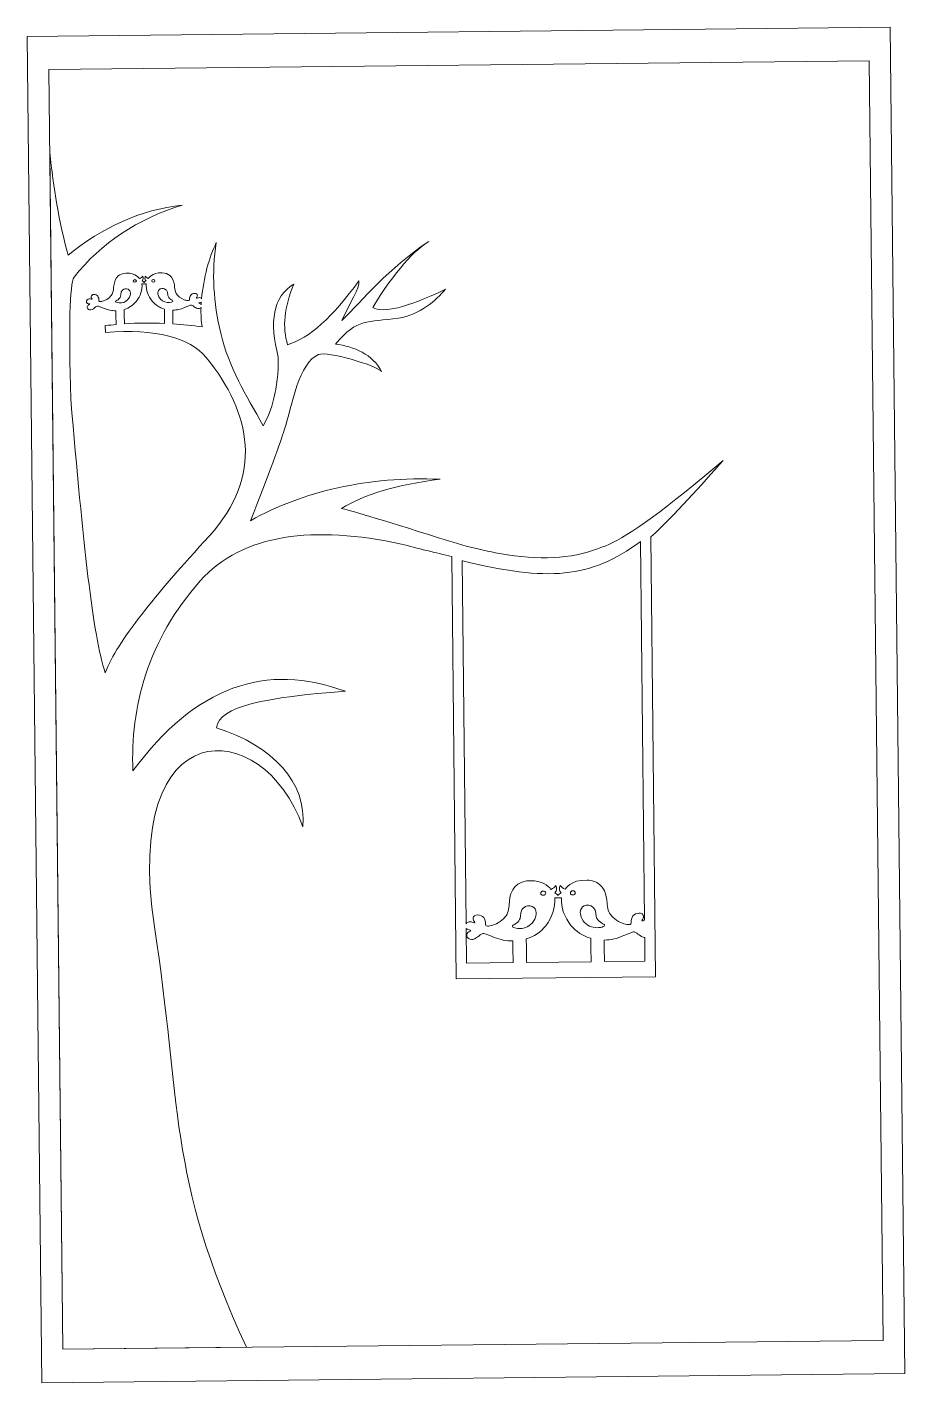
# Model space of a CAD drawing. Header units: centimetres. Extents: x 11.5 to 70.2, y -35.3 to 55.3.
import ezdxf

# ---------------------------------------------------------------- set-up
doc = ezdxf.new("R2010")
doc.units = ezdxf.units.CM
doc.header["$MEASUREMENT"] = 0
doc.layers.add('Camada 1', color=7, linetype='Continuous')

msp = doc.modelspace()

# ---------------------------------------------------------------- linework, layer by layer
at = {"layer": 'Camada 1', "color": 250, "lineweight": 20}
for points in [[(69.20666, 55.28076), (69.20666, 55.28076), (70.18528, -34.71392), (70.18528, -34.71392), (70.18528, -34.71392), (70.18528, -34.71392), (12.49604, -35.34125), (12.49604, -35.34125), (12.49604, -35.34125), (12.49604, -35.34125), (11.51742, 54.65343), (11.51742, 54.65343), (11.51742, 54.65343), (11.51742, 54.65343), (69.20666, 55.28076), (69.20666, 55.28076)], [(67.80067, 53.03402), (67.80067, 53.03402), (68.73077, -32.49829), (68.73077, -32.49829), (68.73077, -32.49829), (68.73077, -32.49829), (13.90203, -33.09451), (13.90203, -33.09451), (13.90203, -33.09451), (13.90203, -33.09451), (12.97193, 52.4378), (12.97193, 52.4378), (12.97193, 52.4378), (12.97193, 52.4378), (67.80067, 53.03402), (67.80067, 53.03402)]]:
    msp.add_open_spline(points, degree=3, knots=[0, 0, 0, 0, 0.2, 0.2, 0.2, 0.2, 0.4, 0.4, 0.4, 0.4, 0.6, 0.6, 0.6, 0.6, 1, 1, 1, 1], dxfattribs=at)
at = {"layer": 'Camada 1', "color": 250, "lineweight": 9}
for points, knots in [([(19.62884, 38.47585), (19.53675, 38.52106), (19.47133, 38.55892), (19.41613, 38.6375), (19.41613, 38.6375), (19.3881, 38.51271), (19.37069, 38.42367), (19.46576, 38.32287), (19.46576, 38.32287), (19.40218, 38.28207), (19.36266, 38.25324), (19.33512, 38.21212), (19.33512, 38.21212), (19.3067, 38.25263), (19.26656, 38.28059), (19.20217, 38.32001), (19.20217, 38.32001), (19.29503, 38.42285), (19.27562, 38.51149), (19.24489, 38.63564), (19.24489, 38.63564), (19.19147, 38.55588), (19.12689, 38.51661), (19.03581, 38.4694), (19.03581, 38.4694), (19.03581, 38.4694), (18.80562, 38.86559), (18.11268, 38.8314), (18.11268, 38.8314), (17.89611, 38.81271), (17.73378, 38.74628), (17.61374, 38.64757), (17.61374, 38.64757), (17.4271, 38.4942), (17.34259, 38.26283), (17.31488, 38.01174), (17.31488, 38.01174), (17.29599, 37.84049), (17.28755, 37.57797), (17.20998, 37.43672), (17.20998, 37.43672), (17.117, 37.2674), (16.90851, 37.09296), (16.6813, 37.00164), (16.6813, 37.00164), (16.59932, 36.96876), (16.51499, 36.94667), (16.43273, 36.93953), (16.43273, 36.93953), (16.37303, 36.93439), (16.32956, 36.9464), (16.31744, 36.99081), (16.31744, 36.99081), (16.31645, 37.04984), (16.3327, 37.1224), (16.27294, 37.2395), (16.27294, 37.2395), (16.23309, 37.31852), (16.15958, 37.37691), (16.0646, 37.39902), (16.0646, 37.39902), (15.97144, 37.42073), (15.85678, 37.40777), (15.81147, 37.32452), (15.81147, 37.32452), (15.78073, 37.26816), (15.7893, 37.1963), (15.83403, 37.15246), (15.83403, 37.15246), (15.84239, 37.1442), (15.84837, 37.13613), (15.85252, 37.12861), (15.85252, 37.12861), (15.86482, 37.10644), (15.86657, 37.09362), (15.8616, 37.08712), (15.8616, 37.08712), (15.84562, 37.06626), (15.7615, 37.10868), (15.73161, 37.11579), (15.73161, 37.11579), (15.68978, 37.12571), (15.64129, 37.12813), (15.59085, 37.10423), (15.59085, 37.10423), (15.53461, 37.0776), (15.49853, 37.02959), (15.48668, 36.9777), (15.48668, 36.9777), (15.47047, 36.90705), (15.49353, 36.8439), (15.55366, 36.80907), (15.55366, 36.80907), (15.57547, 36.7964), (15.60222, 36.7875), (15.63368, 36.78336), (15.63368, 36.78336), (15.6669, 36.77895), (15.69824, 36.77354), (15.70324, 36.75873), (15.70324, 36.75873), (15.69848, 36.73855), (15.65637, 36.7221), (15.61587, 36.69908), (15.61587, 36.69908), (15.58513, 36.68156), (15.56251, 36.65986), (15.54776, 36.63599), (15.54776, 36.63599), (15.50979, 36.57436), (15.52394, 36.49807), (15.58615, 36.43997), (15.58615, 36.43997), (15.63376, 36.39561), (15.715, 36.37973), (15.78664, 36.3897), (15.78664, 36.3897), (15.8421, 36.39745), (15.88641, 36.41708), (15.94458, 36.46007), (15.94458, 36.46007), (16.01164, 36.50968), (16.08119, 36.56991), (16.14371, 36.60537), (16.14371, 36.60537), (16.22268, 36.6502), (16.2588, 36.63068), (16.34236, 36.60164), (16.34236, 36.60164), (16.51377, 36.54214), (16.83492, 36.39829), (17.04448, 36.35884), (17.04448, 36.35884), (17.18201, 36.33299), (17.31812, 36.32058), (17.45116, 36.32112), (17.45116, 36.32112), (17.45116, 36.32112), (17.45615, 36.02985), (17.45615, 36.02985), (17.45615, 36.02985), (17.45615, 36.02985), (17.46413, 35.40542), (17.46413, 35.40542), (17.46413, 35.40542), (17.22326, 35.38324), (16.98342, 35.35721), (16.74481, 35.32712), (16.74481, 35.32712), (16.74481, 35.32712), (16.74954, 34.87259), (16.74954, 34.87259), (16.74954, 34.87259), (20.14488, 35.11962), (22.38955, 34.53291), (23.48513, 33.19713), (23.48513, 33.19713), (26.52846, 29.48674), (27.31339, 25.25294), (23.70617, 21.28677), (23.70617, 21.28677), (19.98154, 17.19161), (17.61003, 14.33304), (16.73588, 12.11878), (16.73588, 12.11878), (15.90896, 14.58336), (15.26453, 20.7615), (14.43414, 30.40164), (14.43414, 30.40164), (14.2922, 35.3278), (14.36576, 38.05001), (14.65475, 38.56826), (14.65475, 38.56826), (16.47466, 40.8614), (18.88479, 42.46484), (21.88527, 43.37851), (21.88527, 43.37851), (19.09883, 43.08347), (16.5554, 41.88478), (14.25216, 40.04209), (14.25216, 40.04209), (13.65105, 42.19873), (13.28952, 44.59164), (13.03326, 46.90056), (13.03326, 46.90056), (13.03326, 46.90056), (13.90202, -33.09451), (13.90202, -33.09451), (13.90202, -33.09451), (13.90202, -33.09451), (26.18272, -32.96118), (26.18272, -32.96118), (26.18272, -32.96118), (20.85112, -21.53222), (21.8324, -16.50996), (20.03712, -4.86828), (20.03712, -4.86828), (17.80257, 9.62175), (27.25935, 9.36621), (29.94684, 1.82501), (29.94684, 1.82501), (30.20995, 4.79915), (27.99222, 7.21094), (24.17844, 8.44528), (24.17844, 8.44528), (24.34773, 9.88971), (27.51199, 10.49834), (32.78634, 10.88636), (32.78634, 10.88636), (27.51594, 12.84979), (22.76306, 11.23181), (18.58745, 5.56742), (18.58745, 5.56742), (18.40808, 9.8026), (19.57345, 14.30916), (23.08836, 18.2648), (23.08836, 18.2648), (25.92291, 21.45478), (30.71728, 21.97321), (36.54509, 20.73055), (36.54509, 20.73055), (37.53915, 20.43734), (38.89144, 20.15049), (39.89414, 19.88872), (39.89414, 19.88872), (39.89414, 19.88872), (40.20115, -8.34446), (40.20115, -8.34446), (40.20115, -8.34446), (40.20115, -8.34446), (53.52589, -8.19963), (53.52589, -8.19963), (53.52589, -8.19963), (53.52589, -8.19963), (53.20604, 21.21427), (53.20604, 21.21427), (53.20604, 21.21427), (54.81148, 22.62507), (56.60613, 24.73265), (58.03971, 26.3146), (58.03971, 26.3146), (54.29559, 23.14151), (51.73264, 21.26157), (50.35052, 20.67456), (50.35052, 20.67456), (50.21146, 20.61554), (50.08418, 20.56941), (49.96904, 20.53653), (49.96904, 20.53653), (48.27669, 19.80364), (46.15821, 19.62814), (43.61415, 20.00976), (43.61415, 20.00976), (42.22801, 20.21763), (40.71572, 20.59069), (39.07674, 21.12942), (39.07674, 21.12942), (35.05287, 22.40012), (32.87063, 23.05672), (32.53004, 23.0993), (32.53004, 23.0993), (34.03309, 24.05196), (36.23202, 24.70466), (39.12681, 25.05747), (39.12681, 25.05747), (34.27808, 25.26248), (29.96968, 24.25694), (26.44639, 22.29089), (26.44639, 22.29089), (27.62522, 25.25704), (28.486, 27.63673), (28.70627, 28.34022), (28.70627, 28.34022), (29.22755, 30.00483), (29.68663, 32.88039), (30.99684, 33.39909), (30.99684, 33.39909), (31.57964, 33.62977), (34.79588, 32.68937), (35.21326, 32.26696), (35.21326, 32.26696), (34.62695, 33.38491), (33.35286, 33.9483), (32.13177, 34.08896), (32.13177, 34.08896), (33.62331, 35.8677), (34.22306, 35.52055), (36.34733, 35.82796), (36.34733, 35.82796), (37.75725, 36.03201), (38.8575, 37.03478), (39.47535, 37.75619), (39.47535, 37.75619), (36.78401, 36.46192), (35.31664, 36.18108), (34.61644, 36.53134), (34.61644, 36.53134), (36.10435, 38.97908), (37.45357, 40.41326), (38.36583, 40.96052), (38.36583, 40.96052), (35.61619, 39.10681), (33.98972, 37.07631), (32.54741, 35.67078), (32.54741, 35.67078), (33.15326, 36.9806), (33.73102, 37.75166), (33.69342, 38.32737), (33.69342, 38.32737), (31.95616, 35.90097), (30.36868, 34.47661), (28.93097, 34.05422), (28.93097, 34.05422), (28.56031, 35.20426), (28.70018, 36.55621), (29.35071, 38.11008), (29.35071, 38.11008), (27.9255, 37.25407), (27.70156, 35.56619), (28.30584, 33.22795), (28.30584, 33.22795), (28.31433, 31.06017), (27.85608, 29.59143), (27.30419, 28.64007), (27.30419, 28.64007), (26.11587, 30.75217), (25.01239, 32.48508), (24.46147, 34.81766), (24.46147, 34.81766), (23.97472, 36.87841), (23.83608, 38.8578), (24.16297, 40.87515), (24.16297, 40.87515), (23.69013, 39.94198), (23.30283, 38.48207), (23.17843, 37.12622), (23.17843, 37.12622), (23.15979, 37.15084), (23.13425, 37.17174), (23.10261, 37.18591), (23.10261, 37.18591), (23.05165, 37.20871), (23.00323, 37.20524), (22.96162, 37.19441), (22.96162, 37.19441), (22.9319, 37.18665), (22.84872, 37.14241), (22.83236, 37.16292), (22.83236, 37.16292), (22.82717, 37.16931), (22.82872, 37.18217), (22.84054, 37.2046), (22.84054, 37.2046), (22.84445, 37.21221), (22.85032, 37.22041), (22.85851, 37.22885), (22.85851, 37.22885), (22.9022, 37.27364), (22.9092, 37.34567), (22.87732, 37.40136), (22.87732, 37.40136), (22.83014, 37.4836), (22.71529, 37.49406), (22.62256, 37.47033), (22.62256, 37.47033), (22.52814, 37.44616), (22.45586, 37.38619), (22.41781, 37.30632), (22.41781, 37.30632), (22.36053, 37.18794), (22.37836, 37.11576), (22.37865, 37.05672), (22.37865, 37.05672), (22.3675, 37.01206), (22.3243, 36.99911), (22.2645, 37.00295), (22.2645, 37.00295), (22.18211, 37.00829), (22.09731, 37.02855), (22.01464, 37.05963), (22.01464, 37.05963), (21.78557, 37.146), (21.57333, 37.31586), (21.47663, 37.48312), (21.47663, 37.48312), (21.396, 37.62264), (21.38193, 37.88492), (21.35931, 38.05572), (21.35931, 38.05572), (21.32615, 38.30615), (21.23656, 38.53562), (21.0467, 38.6849), (21.0467, 38.6849), (20.92454, 38.78098), (20.76081, 38.84386), (20.54381, 38.85784), (20.54381, 38.85784), (19.85029, 38.87695), (19.62884, 38.47585), (19.62884, 38.47585)], [0, 0, 0, 0, 0.00990099, 0.00990099, 0.00990099, 0.00990099, 0.01980198, 0.01980198, 0.01980198, 0.01980198, 0.02970297, 0.02970297, 0.02970297, 0.02970297, 0.03960396, 0.03960396, 0.03960396, 0.03960396, 0.04950495, 0.04950495, 0.04950495, 0.04950495, 0.05940594, 0.05940594, 0.05940594, 0.05940594, 0.06930693, 0.06930693, 0.06930693, 0.06930693, 0.07920792, 0.07920792, 0.07920792, 0.07920792, 0.08910891, 0.08910891, 0.08910891, 0.08910891, 0.0990099, 0.0990099, 0.0990099, 0.0990099, 0.10891089, 0.10891089, 0.10891089, 0.10891089, 0.11881188, 0.11881188, 0.11881188, 0.11881188, 0.12871287, 0.12871287, 0.12871287, 0.12871287, 0.13861386, 0.13861386, 0.13861386, 0.13861386, 0.14851485, 0.14851485, 0.14851485, 0.14851485, 0.15841584, 0.15841584, 0.15841584, 0.15841584, 0.16831683, 0.16831683, 0.16831683, 0.16831683, 0.17821782, 0.17821782, 0.17821782, 0.17821782, 0.18811881, 0.18811881, 0.18811881, 0.18811881, 0.1980198, 0.1980198, 0.1980198, 0.1980198, 0.20792079, 0.20792079, 0.20792079, 0.20792079, 0.21782178, 0.21782178, 0.21782178, 0.21782178, 0.22772277, 0.22772277, 0.22772277, 0.22772277, 0.23762376, 0.23762376, 0.23762376, 0.23762376, 0.24752475, 0.24752475, 0.24752475, 0.24752475, 0.25742574, 0.25742574, 0.25742574, 0.25742574, 0.26732673, 0.26732673, 0.26732673, 0.26732673, 0.27722772, 0.27722772, 0.27722772, 0.27722772, 0.28712871, 0.28712871, 0.28712871, 0.28712871, 0.2970297, 0.2970297, 0.2970297, 0.2970297, 0.30693069, 0.30693069, 0.30693069, 0.30693069, 0.31683168, 0.31683168, 0.31683168, 0.31683168, 0.32673267, 0.32673267, 0.32673267, 0.32673267, 0.33663366, 0.33663366, 0.33663366, 0.33663366, 0.34653465, 0.34653465, 0.34653465, 0.34653465, 0.35643564, 0.35643564, 0.35643564, 0.35643564, 0.36633663, 0.36633663, 0.36633663, 0.36633663, 0.37623762, 0.37623762, 0.37623762, 0.37623762, 0.38613861, 0.38613861, 0.38613861, 0.38613861, 0.3960396, 0.3960396, 0.3960396, 0.3960396, 0.40594059, 0.40594059, 0.40594059, 0.40594059, 0.41584158, 0.41584158, 0.41584158, 0.41584158, 0.42574257, 0.42574257, 0.42574257, 0.42574257, 0.43564356, 0.43564356, 0.43564356, 0.43564356, 0.44554455, 0.44554455, 0.44554455, 0.44554455, 0.45544554, 0.45544554, 0.45544554, 0.45544554, 0.46534653, 0.46534653, 0.46534653, 0.46534653, 0.47524752, 0.47524752, 0.47524752, 0.47524752, 0.48514851, 0.48514851, 0.48514851, 0.48514851, 0.4950495, 0.4950495, 0.4950495, 0.4950495, 0.5049505, 0.5049505, 0.5049505, 0.5049505, 0.51485149, 0.51485149, 0.51485149, 0.51485149, 0.52475248, 0.52475248, 0.52475248, 0.52475248, 0.53465347, 0.53465347, 0.53465347, 0.53465347, 0.54455446, 0.54455446, 0.54455446, 0.54455446, 0.55445545, 0.55445545, 0.55445545, 0.55445545, 0.56435644, 0.56435644, 0.56435644, 0.56435644, 0.57425743, 0.57425743, 0.57425743, 0.57425743, 0.58415842, 0.58415842, 0.58415842, 0.58415842, 0.59405941, 0.59405941, 0.59405941, 0.59405941, 0.6039604, 0.6039604, 0.6039604, 0.6039604, 0.61386139, 0.61386139, 0.61386139, 0.61386139, 0.62376238, 0.62376238, 0.62376238, 0.62376238, 0.63366337, 0.63366337, 0.63366337, 0.63366337, 0.64356436, 0.64356436, 0.64356436, 0.64356436, 0.65346535, 0.65346535, 0.65346535, 0.65346535, 0.66336634, 0.66336634, 0.66336634, 0.66336634, 0.67326733, 0.67326733, 0.67326733, 0.67326733, 0.68316832, 0.68316832, 0.68316832, 0.68316832, 0.69306931, 0.69306931, 0.69306931, 0.69306931, 0.7029703, 0.7029703, 0.7029703, 0.7029703, 0.71287129, 0.71287129, 0.71287129, 0.71287129, 0.72277228, 0.72277228, 0.72277228, 0.72277228, 0.73267327, 0.73267327, 0.73267327, 0.73267327, 0.74257426, 0.74257426, 0.74257426, 0.74257426, 0.75247525, 0.75247525, 0.75247525, 0.75247525, 0.76237624, 0.76237624, 0.76237624, 0.76237624, 0.77227723, 0.77227723, 0.77227723, 0.77227723, 0.78217822, 0.78217822, 0.78217822, 0.78217822, 0.79207921, 0.79207921, 0.79207921, 0.79207921, 0.8019802, 0.8019802, 0.8019802, 0.8019802, 0.81188119, 0.81188119, 0.81188119, 0.81188119, 0.82178218, 0.82178218, 0.82178218, 0.82178218, 0.83168317, 0.83168317, 0.83168317, 0.83168317, 0.84158416, 0.84158416, 0.84158416, 0.84158416, 0.85148515, 0.85148515, 0.85148515, 0.85148515, 0.86138614, 0.86138614, 0.86138614, 0.86138614, 0.87128713, 0.87128713, 0.87128713, 0.87128713, 0.88118812, 0.88118812, 0.88118812, 0.88118812, 0.89108911, 0.89108911, 0.89108911, 0.89108911, 0.9009901, 0.9009901, 0.9009901, 0.9009901, 0.91089109, 0.91089109, 0.91089109, 0.91089109, 0.92079208, 0.92079208, 0.92079208, 0.92079208, 0.93069307, 0.93069307, 0.93069307, 0.93069307, 0.94059406, 0.94059406, 0.94059406, 0.94059406, 0.95049505, 0.95049505, 0.95049505, 0.95049505, 0.96039604, 0.96039604, 0.96039604, 0.96039604, 0.97029703, 0.97029703, 0.97029703, 0.97029703, 0.98019802, 0.98019802, 0.98019802, 0.98019802, 1, 1, 1, 1]), ([(18.0221, 35.44971), (18.0221, 35.44971), (18.01457, 36.03838), (18.01457, 36.03838), (18.01457, 36.03838), (18.01457, 36.03838), (18.00841, 36.40474), (18.00841, 36.40474), (18.00841, 36.40474), (18.33028, 36.50453), (18.61311, 36.69212), (18.82516, 36.95889), (18.82516, 36.95889), (19.08847, 37.29017), (19.21835, 37.70963), (19.19418, 38.11325), (19.19418, 38.11325), (19.2369, 38.11925), (19.26579, 38.1195), (19.29534, 38.11708), (19.29534, 38.11708), (19.29534, 38.11708), (19.29265, 38.10632), (19.29265, 38.10632), (19.29265, 38.10632), (19.29265, 38.10632), (19.33621, 38.11262), (19.33621, 38.11262), (19.33621, 38.11262), (19.33621, 38.11262), (19.37995, 38.10727), (19.37995, 38.10727), (19.37995, 38.10727), (19.37995, 38.10727), (19.37696, 38.11797), (19.37696, 38.11797), (19.37696, 38.11797), (19.40645, 38.12103), (19.43541, 38.12141), (19.47818, 38.11633), (19.47818, 38.11633), (19.46287, 37.71229), (19.60176, 37.29575), (19.87222, 36.97027), (19.87222, 36.97027), (20.09002, 36.70818), (20.37686, 36.52678), (20.70089, 36.43402), (20.70089, 36.43402), (20.70089, 36.43402), (20.70263, 36.06761), (20.70263, 36.06761), (20.70263, 36.06761), (20.70263, 36.06761), (20.70796, 35.4745), (20.70796, 35.4745), (20.70796, 35.4745), (19.79806, 35.5158), (18.90251, 35.50838), (18.0221, 35.44971)], [0, 0, 0, 0, 0.0625, 0.0625, 0.0625, 0.0625, 0.125, 0.125, 0.125, 0.125, 0.1875, 0.1875, 0.1875, 0.1875, 0.25, 0.25, 0.25, 0.25, 0.3125, 0.3125, 0.3125, 0.3125, 0.375, 0.375, 0.375, 0.375, 0.4375, 0.4375, 0.4375, 0.4375, 0.5, 0.5, 0.5, 0.5, 0.5625, 0.5625, 0.5625, 0.5625, 0.625, 0.625, 0.625, 0.625, 0.6875, 0.6875, 0.6875, 0.6875, 0.75, 0.75, 0.75, 0.75, 0.8125, 0.8125, 0.8125, 0.8125, 0.875, 0.875, 0.875, 0.875, 1, 1, 1, 1]), ([(21.26675, 35.44313), (21.26675, 35.44313), (21.26118, 36.07123), (21.26118, 36.07123), (21.26118, 36.07123), (21.26118, 36.07123), (21.25977, 36.36253), (21.25977, 36.36253), (21.25977, 36.36253), (21.39278, 36.36489), (21.52859, 36.38025), (21.66553, 36.40909), (21.66553, 36.40909), (21.87418, 36.45309), (22.19212, 36.60389), (22.3622, 36.6671), (22.3622, 36.6671), (22.44511, 36.69795), (22.48087, 36.71826), (22.56072, 36.67515), (22.56072, 36.67515), (22.624, 36.64106), (22.69491, 36.58236), (22.76304, 36.53422), (22.76304, 36.53422), (22.82212, 36.4925), (22.86686, 36.47384), (22.9224, 36.46729), (22.9224, 36.46729), (22.99431, 36.45889), (23.07518, 36.47653), (23.12175, 36.52192), (23.12175, 36.52192), (23.12897, 36.52894), (23.13548, 36.53623), (23.14136, 36.54373), (23.14136, 36.54373), (23.12561, 36.07635), (23.14641, 35.6337), (23.21194, 35.24456), (23.21194, 35.24456), (22.55679, 35.33387), (21.90835, 35.40031), (21.26675, 35.44313)], [0, 0, 0, 0, 0.08333333, 0.08333333, 0.08333333, 0.08333333, 0.16666667, 0.16666667, 0.16666667, 0.16666667, 0.25, 0.25, 0.25, 0.25, 0.33333333, 0.33333333, 0.33333333, 0.33333333, 0.41666667, 0.41666667, 0.41666667, 0.41666667, 0.5, 0.5, 0.5, 0.5, 0.58333333, 0.58333333, 0.58333333, 0.58333333, 0.66666667, 0.66666667, 0.66666667, 0.66666667, 0.75, 0.75, 0.75, 0.75, 0.83333333, 0.83333333, 0.83333333, 0.83333333, 1, 1, 1, 1]), ([(23.14938, 36.72805), (23.13437, 36.74788), (23.11342, 36.76574), (23.08647, 36.78032), (23.08647, 36.78032), (23.04548, 36.80245), (23.00295, 36.81798), (22.99783, 36.83805), (22.99783, 36.83805), (23.00243, 36.85297), (23.03365, 36.85906), (23.06683, 36.86419), (23.06683, 36.86419), (23.0982, 36.86902), (23.12467, 36.87849), (23.1462, 36.89163), (23.1462, 36.89163), (23.15108, 36.89456), (23.15567, 36.89777), (23.16005, 36.90104), (23.16005, 36.90104), (23.15592, 36.84307), (23.1524, 36.78545), (23.14938, 36.72805)], [0, 0, 0, 0, 0.14285714, 0.14285714, 0.14285714, 0.14285714, 0.28571429, 0.28571429, 0.28571429, 0.28571429, 0.42857143, 0.42857143, 0.42857143, 0.42857143, 0.57142857, 0.57142857, 0.57142857, 0.57142857, 0.71428571, 0.71428571, 0.71428571, 0.71428571, 1, 1, 1, 1]), ([(52.50618, 20.90068), (52.50618, 20.90068), (52.78151, -4.41886), (52.78151, -4.41886), (52.78151, -4.41886), (52.72223, -4.44258), (52.63832, -4.47884), (52.61806, -4.45353), (52.61806, -4.45353), (52.60982, -4.44324), (52.61219, -4.4226), (52.63115, -4.38663), (52.63115, -4.38663), (52.63754, -4.37442), (52.64686, -4.36128), (52.66004, -4.34774), (52.66004, -4.34774), (52.73023, -4.2758), (52.74146, -4.16017), (52.6902, -4.07082), (52.6902, -4.07082), (52.61457, -3.93888), (52.43015, -3.92209), (52.2814, -3.96018), (52.2814, -3.96018), (52.12978, -3.99893), (52.01385, -4.09515), (51.95269, -4.22338), (51.95269, -4.22338), (51.86085, -4.41338), (51.88946, -4.52927), (51.88993, -4.62394), (51.88993, -4.62394), (51.87198, -4.69567), (51.80264, -4.71648), (51.7067, -4.7103), (51.7067, -4.7103), (51.57449, -4.70171), (51.43836, -4.66925), (51.30569, -4.61929), (51.30569, -4.61929), (50.93796, -4.48071), (50.59732, -4.20803), (50.44215, -3.93965), (50.44215, -3.93965), (50.31278, -3.71572), (50.29011, -3.2947), (50.25381, -3.0206), (50.25381, -3.0206), (50.20056, -2.61863), (50.05686, -2.2504), (49.75206, -2.01071), (49.75206, -2.01071), (49.55598, -1.85659), (49.29323, -1.75559), (48.945, -1.73314), (48.945, -1.73314), (47.8319, -1.70247), (47.4764, -2.34627), (47.4764, -2.34627), (47.4764, -2.34627), (47.32862, -2.27375), (47.2236, -2.21297), (47.13506, -2.08686), (47.13506, -2.08686), (47.09004, -2.28708), (47.06207, -2.43003), (47.21468, -2.59177), (47.21468, -2.59177), (47.11265, -2.65733), (47.04919, -2.70353), (47.00503, -2.76959), (47.00503, -2.76959), (46.95944, -2.70451), (46.89499, -2.6597), (46.79156, -2.59637), (46.79156, -2.59637), (46.94062, -2.43135), (46.90955, -2.28904), (46.86018, -2.08985), (46.86018, -2.08985), (46.7744, -2.21785), (46.67073, -2.28091), (46.52456, -2.35662), (46.52456, -2.35662), (46.52456, -2.35662), (46.15514, -1.7207), (45.04298, -1.77557), (45.04298, -1.77557), (44.69532, -1.80558), (44.43483, -1.91228), (44.24215, -2.07063), (44.24215, -2.07063), (43.94263, -2.31688), (43.80697, -2.68816), (43.76247, -3.09119), (43.76247, -3.09119), (43.73215, -3.36601), (43.71864, -3.78743), (43.59417, -4.01411), (43.59417, -4.01411), (43.44487, -4.28581), (43.11023, -4.56583), (42.74561, -4.71237), (42.74561, -4.71237), (42.61406, -4.76521), (42.47867, -4.80062), (42.34667, -4.81209), (42.34667, -4.81209), (42.25089, -4.82035), (42.18111, -4.80105), (42.16161, -4.72973), (42.16161, -4.72973), (42.16002, -4.63507), (42.1861, -4.51858), (42.09016, -4.33062), (42.09016, -4.33062), (42.02622, -4.20375), (41.90822, -4.11008), (41.7558, -4.07464), (41.7558, -4.07464), (41.60625, -4.0398), (41.42224, -4.06059), (41.3495, -4.19414), (41.3495, -4.19414), (41.3002, -4.28458), (41.31393, -4.39994), (41.38567, -4.47034), (41.38567, -4.47034), (41.39914, -4.48359), (41.40875, -4.49653), (41.4154, -4.50859), (41.4154, -4.50859), (41.43515, -4.54414), (41.43796, -4.56473), (41.42994, -4.5752), (41.42994, -4.5752), (41.40436, -4.60865), (41.26932, -4.54054), (41.22137, -4.52914), (41.22137, -4.52914), (41.15422, -4.51325), (41.0764, -4.5094), (40.99547, -4.54773), (40.99547, -4.54773), (40.93665, -4.57558), (40.8916, -4.61794), (40.86205, -4.66714), (40.86205, -4.66714), (40.86205, -4.66714), (40.59801, 19.6141), (40.59801, 19.6141), (40.59801, 19.6141), (40.61045, 19.61101), (40.62304, 19.60785), (40.63556, 19.60483), (40.63556, 19.60483), (46.27697, 18.21315), (49.19872, 18.42151), (52.48559, 20.88523), (52.48559, 20.88523), (52.49248, 20.89036), (52.49929, 20.89555), (52.50618, 20.90068)], [0, 0, 0, 0, 0.02380952, 0.02380952, 0.02380952, 0.02380952, 0.04761905, 0.04761905, 0.04761905, 0.04761905, 0.07142857, 0.07142857, 0.07142857, 0.07142857, 0.0952381, 0.0952381, 0.0952381, 0.0952381, 0.11904762, 0.11904762, 0.11904762, 0.11904762, 0.14285714, 0.14285714, 0.14285714, 0.14285714, 0.16666667, 0.16666667, 0.16666667, 0.16666667, 0.19047619, 0.19047619, 0.19047619, 0.19047619, 0.21428571, 0.21428571, 0.21428571, 0.21428571, 0.23809524, 0.23809524, 0.23809524, 0.23809524, 0.26190476, 0.26190476, 0.26190476, 0.26190476, 0.28571429, 0.28571429, 0.28571429, 0.28571429, 0.30952381, 0.30952381, 0.30952381, 0.30952381, 0.33333333, 0.33333333, 0.33333333, 0.33333333, 0.35714286, 0.35714286, 0.35714286, 0.35714286, 0.38095238, 0.38095238, 0.38095238, 0.38095238, 0.4047619, 0.4047619, 0.4047619, 0.4047619, 0.42857143, 0.42857143, 0.42857143, 0.42857143, 0.45238095, 0.45238095, 0.45238095, 0.45238095, 0.47619048, 0.47619048, 0.47619048, 0.47619048, 0.5, 0.5, 0.5, 0.5, 0.52380952, 0.52380952, 0.52380952, 0.52380952, 0.54761905, 0.54761905, 0.54761905, 0.54761905, 0.57142857, 0.57142857, 0.57142857, 0.57142857, 0.5952381, 0.5952381, 0.5952381, 0.5952381, 0.61904762, 0.61904762, 0.61904762, 0.61904762, 0.64285714, 0.64285714, 0.64285714, 0.64285714, 0.66666667, 0.66666667, 0.66666667, 0.66666667, 0.69047619, 0.69047619, 0.69047619, 0.69047619, 0.71428571, 0.71428571, 0.71428571, 0.71428571, 0.73809524, 0.73809524, 0.73809524, 0.73809524, 0.76190476, 0.76190476, 0.76190476, 0.76190476, 0.78571429, 0.78571429, 0.78571429, 0.78571429, 0.80952381, 0.80952381, 0.80952381, 0.80952381, 0.83333333, 0.83333333, 0.83333333, 0.83333333, 0.85714286, 0.85714286, 0.85714286, 0.85714286, 0.88095238, 0.88095238, 0.88095238, 0.88095238, 0.9047619, 0.9047619, 0.9047619, 0.9047619, 0.92857143, 0.92857143, 0.92857143, 0.92857143, 0.95238095, 0.95238095, 0.95238095, 0.95238095, 1, 1, 1, 1]), ([(49.20867, -7.19455), (49.20867, -7.19455), (44.89813, -7.24143), (44.89813, -7.24143), (44.89813, -7.24143), (44.89813, -7.24143), (44.88555, -6.25848), (44.88555, -6.25848), (44.88555, -6.25848), (44.88555, -6.25848), (44.87558, -5.6704), (44.87558, -5.6704), (44.87558, -5.6704), (45.39224, -5.51022), (45.84621, -5.20919), (46.18653, -4.78099), (46.18653, -4.78099), (46.60917, -4.24929), (46.81757, -3.57609), (46.77883, -2.92823), (46.77883, -2.92823), (46.78128, -2.92785), (47.23217, -2.92295), (47.23462, -2.92327), (47.23462, -2.92327), (47.20998, -3.57182), (47.43297, -4.24034), (47.86708, -4.76272), (47.86708, -4.76272), (48.21662, -5.18341), (48.67704, -5.4745), (49.19706, -5.62341), (49.19706, -5.62341), (49.19706, -5.62341), (49.19988, -6.21156), (49.19988, -6.21156), (49.19988, -6.21156), (49.19988, -6.21156), (49.20867, -7.19455), (49.20867, -7.19455)], [0, 0, 0, 0, 0.09090909, 0.09090909, 0.09090909, 0.09090909, 0.18181818, 0.18181818, 0.18181818, 0.18181818, 0.27272727, 0.27272727, 0.27272727, 0.27272727, 0.36363636, 0.36363636, 0.36363636, 0.36363636, 0.45454545, 0.45454545, 0.45454545, 0.45454545, 0.54545455, 0.54545455, 0.54545455, 0.54545455, 0.63636364, 0.63636364, 0.63636364, 0.63636364, 0.72727273, 0.72727273, 0.72727273, 0.72727273, 0.81818182, 0.81818182, 0.81818182, 0.81818182, 1, 1, 1, 1]), ([(44.00176, -7.25118), (44.00176, -7.25118), (40.89051, -7.28501), (40.89051, -7.28501), (40.89051, -7.28501), (40.89051, -7.28501), (40.86523, -4.95997), (40.86523, -4.95997), (40.86523, -4.95997), (40.8833, -4.9839), (40.90688, -5.00475), (40.93575, -5.02148), (40.93575, -5.02148), (40.97075, -5.04179), (41.01362, -5.05605), (41.06411, -5.06272), (41.06411, -5.06272), (41.11749, -5.06986), (41.1678, -5.0785), (41.17577, -5.10225), (41.17577, -5.10225), (41.1682, -5.13467), (41.10053, -5.161), (41.03557, -5.19796), (41.03557, -5.19796), (40.98622, -5.22613), (40.94992, -5.26096), (40.92622, -5.2993), (40.92622, -5.2993), (40.86537, -5.39814), (40.88802, -5.52063), (40.98791, -5.61386), (40.98791, -5.61386), (41.06429, -5.68506), (41.19466, -5.71057), (41.30971, -5.69452), (41.30971, -5.69452), (41.39864, -5.68212), (41.46976, -5.65056), (41.56312, -5.58159), (41.56312, -5.58159), (41.67075, -5.50194), (41.78247, -5.40528), (41.88277, -5.34837), (41.88277, -5.34837), (42.00948, -5.27644), (42.06754, -5.30779), (42.20164, -5.35437), (42.20164, -5.35437), (42.47675, -5.44991), (42.9922, -5.68078), (43.32853, -5.74403), (43.32853, -5.74403), (43.54926, -5.78553), (43.76772, -5.80553), (43.98126, -5.80468), (43.98126, -5.80468), (43.98126, -5.80468), (43.98922, -6.27215), (43.98922, -6.27215), (43.98922, -6.27215), (43.98922, -6.27215), (44.00176, -7.25118), (44.00176, -7.25118)], [0, 0, 0, 0, 0.05882353, 0.05882353, 0.05882353, 0.05882353, 0.11764706, 0.11764706, 0.11764706, 0.11764706, 0.17647059, 0.17647059, 0.17647059, 0.17647059, 0.23529412, 0.23529412, 0.23529412, 0.23529412, 0.29411765, 0.29411765, 0.29411765, 0.29411765, 0.35294118, 0.35294118, 0.35294118, 0.35294118, 0.41176471, 0.41176471, 0.41176471, 0.41176471, 0.47058824, 0.47058824, 0.47058824, 0.47058824, 0.52941176, 0.52941176, 0.52941176, 0.52941176, 0.58823529, 0.58823529, 0.58823529, 0.58823529, 0.64705882, 0.64705882, 0.64705882, 0.64705882, 0.70588235, 0.70588235, 0.70588235, 0.70588235, 0.76470588, 0.76470588, 0.76470588, 0.76470588, 0.82352941, 0.82352941, 0.82352941, 0.82352941, 0.88235294, 0.88235294, 0.88235294, 0.88235294, 1, 1, 1, 1]), ([(52.79406, -5.57265), (52.79406, -5.57265), (52.81127, -7.15538), (52.81127, -7.15538), (52.81127, -7.15538), (52.81127, -7.15538), (50.10505, -7.18481), (50.10505, -7.18481), (50.10505, -7.18481), (50.10505, -7.18481), (50.09629, -6.20574), (50.09629, -6.20574), (50.09629, -6.20574), (50.09629, -6.20574), (50.09408, -5.73821), (50.09408, -5.73821), (50.09408, -5.73821), (50.30759, -5.73441), (50.52557, -5.70967), (50.74534, -5.66338), (50.74534, -5.66338), (51.08022, -5.59283), (51.59052, -5.3508), (51.86349, -5.2493), (51.86349, -5.2493), (51.99655, -5.19982), (52.05391, -5.16721), (52.18216, -5.23637), (52.18216, -5.23637), (52.28367, -5.29109), (52.39747, -5.3853), (52.5068, -5.46259), (52.5068, -5.46259), (52.60164, -5.52951), (52.67343, -5.55952), (52.76261, -5.56998), (52.76261, -5.56998), (52.773, -5.5712), (52.78346, -5.57214), (52.79406, -5.57265)], [0, 0, 0, 0, 0.09090909, 0.09090909, 0.09090909, 0.09090909, 0.18181818, 0.18181818, 0.18181818, 0.18181818, 0.27272727, 0.27272727, 0.27272727, 0.27272727, 0.36363636, 0.36363636, 0.36363636, 0.36363636, 0.45454545, 0.45454545, 0.45454545, 0.45454545, 0.54545455, 0.54545455, 0.54545455, 0.54545455, 0.63636364, 0.63636364, 0.63636364, 0.63636364, 0.72727273, 0.72727273, 0.72727273, 0.72727273, 0.81818182, 0.81818182, 0.81818182, 0.81818182, 1, 1, 1, 1])]:
    msp.add_open_spline(points, degree=3, knots=knots, dxfattribs=at)
at = {"layer": 'Camada 1', "color": 240, "lineweight": 9}
for points, knots in [([(18.71481, 38.40085), (18.77261, 38.40174), (18.82009, 38.36298), (18.82092, 38.31431), (18.82092, 38.31431), (18.82176, 38.26564), (18.77561, 38.22546), (18.71782, 38.22457), (18.71782, 38.22457), (18.66006, 38.22368), (18.61254, 38.26245), (18.6117, 38.31112), (18.6117, 38.31112), (18.61087, 38.35978), (18.65705, 38.39996), (18.71481, 38.40085)], [0, 0, 0, 0, 0.2, 0.2, 0.2, 0.2, 0.4, 0.4, 0.4, 0.4, 0.6, 0.6, 0.6, 0.6, 1, 1, 1, 1]), ([(19.95122, 38.41429), (19.89342, 38.41393), (19.84679, 38.37414), (19.84702, 38.32547), (19.84702, 38.32547), (19.84724, 38.27679), (19.89424, 38.23763), (19.95205, 38.238), (19.95205, 38.238), (20.00981, 38.23836), (20.05648, 38.27815), (20.05626, 38.32682), (20.05626, 38.32682), (20.05603, 38.3755), (20.00898, 38.41466), (19.95122, 38.41429)], [0, 0, 0, 0, 0.2, 0.2, 0.2, 0.2, 0.4, 0.4, 0.4, 0.4, 0.6, 0.6, 0.6, 0.6, 1, 1, 1, 1]), ([(18.42549, 37.49423), (18.42735, 37.40721), (18.40595, 37.31805), (18.36557, 37.23455), (18.36557, 37.23455), (18.24036, 36.97561), (18.02074, 36.87202), (17.82575, 36.84561), (17.82575, 36.84561), (17.5959, 36.81453), (17.40033, 36.89066), (17.43403, 36.94617), (17.43403, 36.94617), (17.44428, 36.96306), (17.47168, 36.98748), (17.53471, 37.02177), (17.53471, 37.02177), (17.62349, 37.07014), (17.69636, 37.14784), (17.73179, 37.21298), (17.73179, 37.21298), (17.76396, 37.2721), (17.76933, 37.32878), (17.77316, 37.38624), (17.77316, 37.38624), (17.77636, 37.43403), (17.77854, 37.48238), (17.7942, 37.53311), (17.7942, 37.53311), (17.81264, 37.59287), (17.84342, 37.64756), (17.88573, 37.69053), (17.88573, 37.69053), (17.99023, 37.79667), (18.14385, 37.81411), (18.26051, 37.75836), (18.26051, 37.75836), (18.35327, 37.71401), (18.42268, 37.62336), (18.42549, 37.49423)], [0, 0, 0, 0, 0.09090909, 0.09090909, 0.09090909, 0.09090909, 0.18181818, 0.18181818, 0.18181818, 0.18181818, 0.27272727, 0.27272727, 0.27272727, 0.27272727, 0.36363636, 0.36363636, 0.36363636, 0.36363636, 0.45454545, 0.45454545, 0.45454545, 0.45454545, 0.54545455, 0.54545455, 0.54545455, 0.54545455, 0.63636364, 0.63636364, 0.63636364, 0.63636364, 0.72727273, 0.72727273, 0.72727273, 0.72727273, 0.81818182, 0.81818182, 0.81818182, 0.81818182, 1, 1, 1, 1]), ([(20.26019, 37.51418), (20.26022, 37.42714), (20.28355, 37.33847), (20.32574, 37.25587), (20.32574, 37.25587), (20.45656, 36.99971), (20.67838, 36.90092), (20.87389, 36.87876), (20.87389, 36.87876), (21.10436, 36.85269), (21.29823, 36.93305), (21.26333, 36.98781), (21.26333, 36.98781), (21.25271, 37.00448), (21.22479, 37.02829), (21.16103, 37.0612), (21.16103, 37.0612), (21.07122, 37.10763), (20.99668, 37.18373), (20.95984, 37.24808), (20.95984, 37.24808), (20.92639, 37.30649), (20.91979, 37.36304), (20.91471, 37.4204), (20.91471, 37.4204), (20.91048, 37.46812), (20.90724, 37.51641), (20.89048, 37.56678), (20.89048, 37.56678), (20.87074, 37.62612), (20.83878, 37.68013), (20.79555, 37.72217), (20.79555, 37.72217), (20.68877, 37.82601), (20.53481, 37.84011), (20.41939, 37.78183), (20.41939, 37.78183), (20.32761, 37.73548), (20.26018, 37.64334), (20.26019, 37.51418)], [0, 0, 0, 0, 0.09090909, 0.09090909, 0.09090909, 0.09090909, 0.18181818, 0.18181818, 0.18181818, 0.18181818, 0.27272727, 0.27272727, 0.27272727, 0.27272727, 0.36363636, 0.36363636, 0.36363636, 0.36363636, 0.45454545, 0.45454545, 0.45454545, 0.45454545, 0.54545455, 0.54545455, 0.54545455, 0.54545455, 0.63636364, 0.63636364, 0.63636364, 0.63636364, 0.72727273, 0.72727273, 0.72727273, 0.72727273, 0.81818182, 0.81818182, 0.81818182, 0.81818182, 1, 1, 1, 1]), ([(46.00939, -2.46665), (46.10216, -2.46522), (46.17836, -2.52744), (46.1797, -2.60555), (46.1797, -2.60555), (46.18104, -2.68366), (46.10699, -2.74814), (46.01422, -2.74957), (46.01422, -2.74957), (45.92152, -2.751), (45.84525, -2.68878), (45.84391, -2.61067), (45.84391, -2.61067), (45.84257, -2.53256), (45.91669, -2.46808), (46.00939, -2.46665)], [0, 0, 0, 0, 0.2, 0.2, 0.2, 0.2, 0.4, 0.4, 0.4, 0.4, 0.6, 0.6, 0.6, 0.6, 1, 1, 1, 1]), ([(47.99385, -2.44507), (47.90107, -2.44566), (47.82623, -2.50952), (47.82659, -2.58764), (47.82659, -2.58764), (47.82695, -2.66576), (47.90239, -2.72862), (47.99517, -2.72803), (47.99517, -2.72803), (48.08788, -2.72745), (48.16278, -2.66358), (48.16242, -2.58546), (48.16242, -2.58546), (48.16206, -2.50734), (48.08655, -2.44448), (47.99385, -2.44507)], [0, 0, 0, 0, 0.2, 0.2, 0.2, 0.2, 0.4, 0.4, 0.4, 0.4, 0.6, 0.6, 0.6, 0.6, 1, 1, 1, 1]), ([(45.54503, -3.92179), (45.54802, -4.06145), (45.51367, -4.20454), (45.44886, -4.33856), (45.44886, -4.33856), (45.24789, -4.75417), (44.8954, -4.92042), (44.58245, -4.96282), (44.58245, -4.96282), (44.21355, -5.0127), (43.89965, -4.89051), (43.95373, -4.80141), (43.95373, -4.80141), (43.9702, -4.7743), (44.01416, -4.73511), (44.11532, -4.68008), (44.11532, -4.68008), (44.25783, -4.60244), (44.37478, -4.47774), (44.43164, -4.37319), (44.43164, -4.37319), (44.48328, -4.2783), (44.4919, -4.18732), (44.49805, -4.0951), (44.49805, -4.0951), (44.50317, -4.01839), (44.50668, -3.94079), (44.53181, -3.85938), (44.53181, -3.85938), (44.56141, -3.76347), (44.61081, -3.67569), (44.67872, -3.60671), (44.67872, -3.60671), (44.84644, -3.43637), (45.093, -3.40837), (45.28024, -3.49785), (45.28024, -3.49785), (45.42913, -3.56903), (45.54053, -3.71453), (45.54503, -3.92179)], [0, 0, 0, 0, 0.09090909, 0.09090909, 0.09090909, 0.09090909, 0.18181818, 0.18181818, 0.18181818, 0.18181818, 0.27272727, 0.27272727, 0.27272727, 0.27272727, 0.36363636, 0.36363636, 0.36363636, 0.36363636, 0.45454545, 0.45454545, 0.45454545, 0.45454545, 0.54545455, 0.54545455, 0.54545455, 0.54545455, 0.63636364, 0.63636364, 0.63636364, 0.63636364, 0.72727273, 0.72727273, 0.72727273, 0.72727273, 0.81818182, 0.81818182, 0.81818182, 0.81818182, 1, 1, 1, 1]), ([(48.48974, -3.88976), (48.48978, -4.02946), (48.52724, -4.17177), (48.59495, -4.30435), (48.59495, -4.30435), (48.80491, -4.71549), (49.16093, -4.87404), (49.47473, -4.90962), (49.47473, -4.90962), (49.84463, -4.95146), (50.1558, -4.82247), (50.09979, -4.73458), (50.09979, -4.73458), (50.08274, -4.70783), (50.03793, -4.66961), (49.9356, -4.61679), (49.9356, -4.61679), (49.79144, -4.54227), (49.6718, -4.42014), (49.61268, -4.31685), (49.61268, -4.31685), (49.55899, -4.22311), (49.5484, -4.13233), (49.54024, -4.04027), (49.54024, -4.04027), (49.53345, -3.96369), (49.52826, -3.88619), (49.50136, -3.80534), (49.50136, -3.80534), (49.46968, -3.71009), (49.41838, -3.62341), (49.34899, -3.55593), (49.34899, -3.55593), (49.1776, -3.38927), (48.9305, -3.36664), (48.74525, -3.46017), (48.74525, -3.46017), (48.59794, -3.53457), (48.48973, -3.68246), (48.48974, -3.88976)], [0, 0, 0, 0, 0.09090909, 0.09090909, 0.09090909, 0.09090909, 0.18181818, 0.18181818, 0.18181818, 0.18181818, 0.27272727, 0.27272727, 0.27272727, 0.27272727, 0.36363636, 0.36363636, 0.36363636, 0.36363636, 0.45454545, 0.45454545, 0.45454545, 0.45454545, 0.54545455, 0.54545455, 0.54545455, 0.54545455, 0.63636364, 0.63636364, 0.63636364, 0.63636364, 0.72727273, 0.72727273, 0.72727273, 0.72727273, 0.81818182, 0.81818182, 0.81818182, 0.81818182, 1, 1, 1, 1])]:
    msp.add_open_spline(points, degree=3, knots=knots, dxfattribs=at)

doc.saveas('drawing.dxf')
